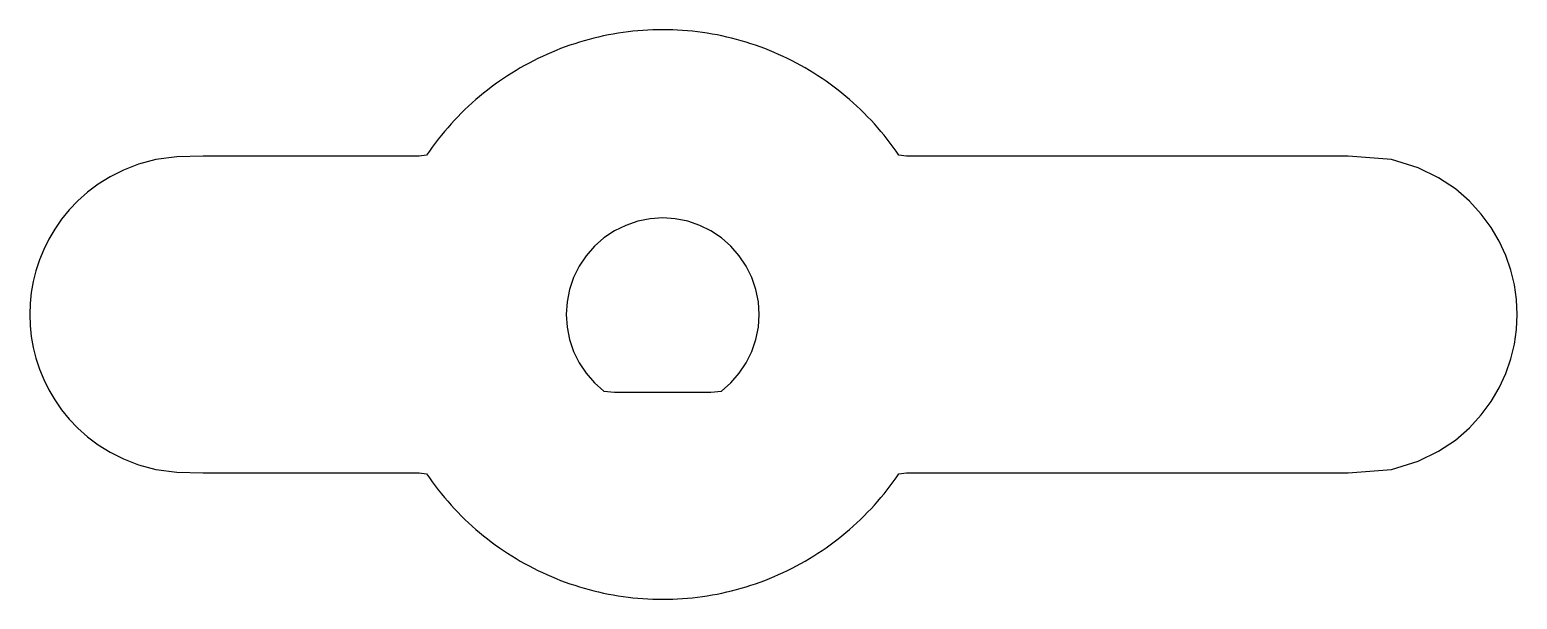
# Model space of a CAD drawing. Header units: millimetres. Extents: x 0 to 47, y 0 to 18.
import ezdxf

# ---------------------------------------------------------------- set-up
doc = ezdxf.new("R2010")
doc.units = ezdxf.units.MM
doc.layers.add('CUT', color=1, linetype='CONTINUOUS')

msp = doc.modelspace()

# ---------------------------------------------------------------- linework, layer by layer
at = {"layer": 'CUT', "color": 1}
for points in [[(47, 9), (46.9778, 9.4709), (46.9109, 9.9397), (46.7987, 10.4045), (46.64, 10.8629), (46.433, 11.3126), (46.1751, 11.7511), (45.8622, 12.1755), (45.4883, 12.5821), (45.044, 12.9666), (44.5134, 13.3224), (43.8655, 13.639), (43.0243, 13.894), (41.6574, 14), (40.0539, 14), (38.6603, 14), (37.4371, 14), (36.3543, 14), (35.3884, 14), (34.5211, 14), (33.7374, 14), (33.0254, 14), (32.3754, 14), (31.7793, 14), (31.2302, 14), (30.7225, 14), (30.2515, 14), (29.8131, 14), (29.4036, 14), (29.0202, 14), (28.6603, 14), (28.3214, 14), (28.0017, 14), (27.6993, 14), (27.4613, 14.0327), (27.3724, 14.1622), (27.2812, 14.2901), (27.1877, 14.4163), (27.0921, 14.541), (26.9943, 14.6639), (26.8944, 14.7851), (26.7924, 14.9045), (26.6883, 15.0222), (26.5822, 15.138), (26.4741, 15.2519), (26.364, 15.364), (26.2519, 15.4741), (26.138, 15.5822), (26.0222, 15.6883), (25.9045, 15.7924), (25.7851, 15.8944), (25.6639, 15.9943), (25.541, 16.0921), (25.4163, 16.1877), (25.2901, 16.2812), (25.1622, 16.3724), (25.0327, 16.4613), (24.9018, 16.548), (24.7693, 16.6324), (24.6353, 16.7145), (24.5, 16.7942), (24.3633, 16.8716), (24.2252, 16.9465), (24.0859, 17.0191), (23.9453, 17.0891), (23.8036, 17.1568), (23.6606, 17.2219), (23.5166, 17.2845), (23.3715, 17.3447), (23.2253, 17.4022), (23.0782, 17.4572), (22.9301, 17.5097), (22.7812, 17.5595), (22.6313, 17.6067), (22.4807, 17.6514), (22.3294, 17.6933), (22.1773, 17.7327), (22.0246, 17.7693), (21.8712, 17.8033), (21.7173, 17.8346), (21.5628, 17.8633), (21.4079, 17.8892), (21.2526, 17.9124), (21.0968, 17.9329), (20.9408, 17.9507), (20.7844, 17.9658), (20.6278, 17.9781), (20.471, 17.9877), (20.3141, 17.9945), (20.1571, 17.9986), (20, 18), (19.8429, 17.9986), (19.6859, 17.9945), (19.529, 17.9877), (19.3722, 17.9781), (19.2156, 17.9658), (19.0592, 17.9507), (18.9032, 17.9329), (18.7474, 17.9124), (18.5921, 17.8892), (18.4372, 17.8633), (18.2827, 17.8346), (18.1288, 17.8033), (17.9754, 17.7693), (17.8227, 17.7327), (17.6706, 17.6933), (17.5193, 17.6514), (17.3687, 17.6067), (17.2188, 17.5595), (17.0699, 17.5097), (16.9218, 17.4572), (16.7747, 17.4022), (16.6285, 17.3447), (16.4834, 17.2845), (16.3394, 17.2219), (16.1964, 17.1568), (16.0547, 17.0891), (15.9141, 17.0191), (15.7748, 16.9465), (15.6367, 16.8716), (15.5, 16.7942), (15.3647, 16.7145), (15.2307, 16.6324), (15.0982, 16.548), (14.9673, 16.4613), (14.8378, 16.3724), (14.7099, 16.2812), (14.5837, 16.1877), (14.459, 16.0921), (14.3361, 15.9943), (14.2149, 15.8944), (14.0955, 15.7924), (13.9778, 15.6883), (13.862, 15.5822), (13.7481, 15.4741), (13.636, 15.364), (13.5259, 15.2519), (13.4178, 15.138), (13.3117, 15.0222), (13.2076, 14.9045), (13.1056, 14.7851), (13.0057, 14.6639), (12.9079, 14.541), (12.8123, 14.4163), (12.7188, 14.2901), (12.6276, 14.1622), (12.5387, 14.0327), (12.3007, 14), (11.9983, 14), (11.6786, 14), (11.3397, 14), (10.9798, 14), (10.5964, 14), (10.1869, 14), (9.7485, 14), (9.2775, 14), (8.7698, 14), (8.2207, 14), (7.6246, 14), (6.9746, 14), (6.2626, 14), (5.4789, 14), (4.6494, 13.9877), (3.9857, 13.896), (3.4369, 13.7494), (2.9613, 13.5655), (2.5404, 13.3532), (2.1639, 13.1178), (1.8256, 12.8631), (1.5217, 12.5918), (1.2492, 12.3063), (1.0062, 12.0083), (0.7914, 11.6996), (0.6036, 11.3816), (0.4421, 11.0556), (0.3062, 10.723), (0.1956, 10.3849), (0.1099, 10.0424), (0.0488, 9.6967), (0.0122, 9.3489), (0, 9), (0.0122, 8.6511), (0.0488, 8.3033), (0.1099, 7.9576), (0.1956, 7.6151), (0.3062, 7.277), (0.4421, 6.9444), (0.6036, 6.6184), (0.7914, 6.3004), (1.0062, 5.9917), (1.2492, 5.6937), (1.5217, 5.4082), (1.8256, 5.1369), (2.1639, 4.8822), (2.5404, 4.6468), (2.9613, 4.4345), (3.4369, 4.2506), (3.9857, 4.104), (4.6494, 4.0123), (5.4789, 4), (6.2626, 4), (6.9746, 4), (7.6246, 4), (8.2207, 4), (8.7698, 4), (9.2775, 4), (9.7485, 4), (10.1869, 4), (10.5964, 4), (10.9798, 4), (11.3397, 4), (11.6786, 4), (11.9983, 4), (12.3007, 4), (12.5387, 3.9673), (12.6276, 3.8378), (12.7188, 3.7099), (12.8123, 3.5837), (12.9079, 3.459), (13.0057, 3.3361), (13.1056, 3.2149), (13.2076, 3.0955), (13.3117, 2.9778), (13.4178, 2.862), (13.5259, 2.7481), (13.636, 2.636), (13.7481, 2.5259), (13.862, 2.4178), (13.9778, 2.3117), (14.0955, 2.2076), (14.2149, 2.1056), (14.3361, 2.0057), (14.459, 1.9079), (14.5837, 1.8123), (14.7099, 1.7188), (14.8378, 1.6276), (14.9673, 1.5387), (15.0982, 1.452), (15.2307, 1.3676), (15.3647, 1.2855), (15.5, 1.2058), (15.6367, 1.1284), (15.7748, 1.0535), (15.9141, 0.9809), (16.0547, 0.9109), (16.1964, 0.8432), (16.3394, 0.7781), (16.4834, 0.7155), (16.6285, 0.6553), (16.7747, 0.5978), (16.9218, 0.5428), (17.0699, 0.4903), (17.2188, 0.4405), (17.3687, 0.3933), (17.5193, 0.3486), (17.6706, 0.3067), (17.8227, 0.2673), (17.9754, 0.2307), (18.1288, 0.1967), (18.2827, 0.1654), (18.4372, 0.1367), (18.5921, 0.1108), (18.7474, 0.0876), (18.9032, 0.0671), (19.0592, 0.0493), (19.2156, 0.0342), (19.3722, 0.0219), (19.529, 0.0123), (19.6859, 0.0055), (19.8429, 0.0014), (20, 0), (20.1571, 0.0014), (20.3141, 0.0055), (20.471, 0.0123), (20.6278, 0.0219), (20.7844, 0.0342), (20.9408, 0.0493), (21.0968, 0.0671), (21.2526, 0.0876), (21.4079, 0.1108), (21.5628, 0.1367), (21.7173, 0.1654), (21.8712, 0.1967), (22.0246, 0.2307), (22.1773, 0.2673), (22.3294, 0.3067), (22.4807, 0.3486), (22.6313, 0.3933), (22.7812, 0.4405), (22.9301, 0.4903), (23.0782, 0.5428), (23.2253, 0.5978), (23.3715, 0.6553), (23.5166, 0.7155), (23.6606, 0.7781), (23.8036, 0.8432), (23.9453, 0.9109), (24.0859, 0.9809), (24.2252, 1.0535), (24.3633, 1.1284), (24.5, 1.2058), (24.6353, 1.2855), (24.7693, 1.3676), (24.9018, 1.452), (25.0327, 1.5387), (25.1622, 1.6276), (25.2901, 1.7188), (25.4163, 1.8123), (25.541, 1.9079), (25.6639, 2.0057), (25.7851, 2.1056), (25.9045, 2.2076), (26.0222, 2.3117), (26.138, 2.4178), (26.2519, 2.5259), (26.364, 2.636), (26.4741, 2.7481), (26.5822, 2.862), (26.6883, 2.9778), (26.7924, 3.0955), (26.8944, 3.2149), (26.9943, 3.3361), (27.0921, 3.459), (27.1877, 3.5837), (27.2812, 3.7099), (27.3724, 3.8378), (27.4613, 3.9673), (27.6993, 4), (28.0017, 4), (28.3214, 4), (28.6603, 4), (29.0202, 4), (29.4036, 4), (29.8131, 4), (30.2515, 4), (30.7225, 4), (31.2302, 4), (31.7793, 4), (32.3754, 4), (33.0254, 4), (33.7374, 4), (34.5211, 4), (35.3884, 4), (36.3543, 4), (37.4371, 4), (38.6603, 4), (40.0539, 4), (41.6574, 4), (43.0243, 4.106), (43.8655, 4.361), (44.5134, 4.6776), (45.044, 5.0334), (45.4883, 5.4179), (45.8622, 5.8245), (46.1751, 6.2489), (46.433, 6.6874), (46.64, 7.1371), (46.7987, 7.5955), (46.9109, 8.0603), (46.9778, 8.5291)], [(23.05, 9), (23.0239, 9.3981), (22.9461, 9.7894), (22.8178, 10.1672), (22.6414, 10.525), (22.4197, 10.8567), (22.1567, 11.1567), (21.8567, 11.4197), (21.525, 11.6414), (21.1672, 11.8178), (20.7894, 11.9461), (20.3981, 12.0239), (20, 12.05), (19.6019, 12.0239), (19.2106, 11.9461), (18.8328, 11.8178), (18.475, 11.6414), (18.1433, 11.4197), (17.8433, 11.1567), (17.5803, 10.8567), (17.3586, 10.525), (17.1822, 10.1672), (17.0539, 9.7894), (16.9761, 9.3981), (16.95, 9), (16.9761, 8.6019), (17.0539, 8.2106), (17.1822, 7.8328), (17.3586, 7.475), (17.5803, 7.1433), (17.8433, 6.8433), (18.1433, 6.5803), (18.475, 6.55), (21.525, 6.55), (21.8567, 6.5803), (22.1567, 6.8433), (22.4197, 7.1433), (22.6414, 7.475), (22.8178, 7.8328), (22.9461, 8.2106), (23.0239, 8.6019)]]:
    msp.add_lwpolyline(points, close=True, dxfattribs=at)

doc.saveas('drawing.dxf')
